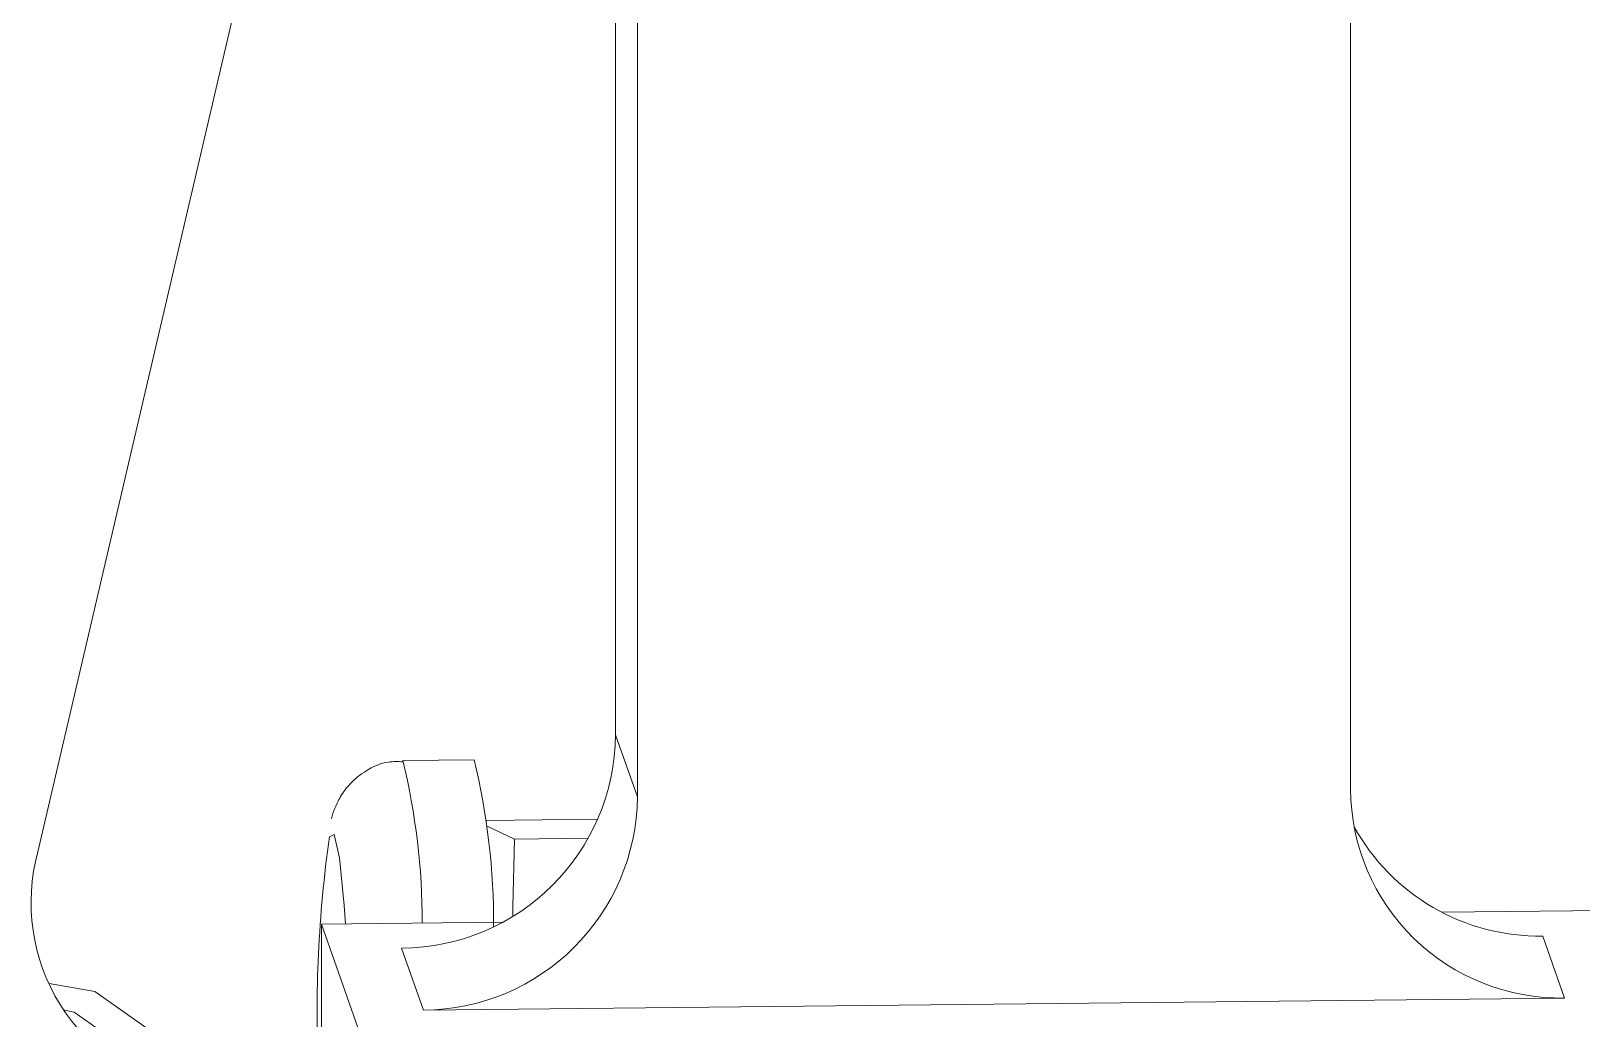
# Model space of a CAD drawing. Header units: millimetres. Extents: x 0 to 1189, y 0 to 841.
# Drawn here: x 467.081 to 471.422, y 444.54 to 447.305 of the extents above; entities that cross this region are included whole.
import ezdxf

# ---------------------------------------------------------------- set-up
doc = ezdxf.new("R2010")
doc.units = ezdxf.units.MM
doc.layers.get('0').update_dxf_attribs({"lineweight": 18})

msp = doc.modelspace()

# ---------------------------------------------------------------- linework, layer by layer
at = {"color": 7, "linetype": 'Continuous', "lineweight": 15}
for p, q in [((467.7432, 447.7634), (467.1001, 445.0082)), ((468.7169, 447.6842), (468.7169, 445.3354)), ((468.778, 447.6856), (468.778, 445.1621)), ((470.7743, 447.7069), (470.7743, 445.1833)), ((468.7169, 445.3354), (468.778, 445.1621)), ((468.321, 445.2658), (468.1213, 445.2636)), ((468.6673, 445.0994), (468.3558, 445.0961)), ((468.3573, 445.0798), (468.4338, 445.0438)), ((468.6407, 445.046), (468.4338, 445.0438)), ((467.894, 444.8054), (468.4, 444.8108)), ((467.894, 444.8054), (467.894, 444.3958)), ((468.0284, 444.4241), (467.894, 444.8054)), ((471.0301, 444.8387), (471.4873, 444.8436)), ((471.3121, 444.7721), (471.3732, 444.5988)), ((468.1792, 444.5649), (468.1181, 444.7382)), ((467.1316, 444.6391), (467.2592, 444.6172)), ((467.2592, 444.6172), (467.9561, 444.1264)), ((468.1792, 444.5649), (471.3732, 444.5988)), ((467.171, 444.5657), (467.2016, 444.5595)), ((467.2016, 444.5595), (467.5183, 444.3364))]:
    msp.add_line(p, q, dxfattribs=at)
at = {"color": 8, "linetype": 'Continuous', "lineweight": 15}
msp.add_line((468.3558, 445.0958), (468.6672, 445.0991), dxfattribs=at)
msp.add_lwpolyline([(467.961, 444.8061), (467.9574, 444.8576), (467.944, 444.9912), (467.9293, 445.0563), (467.9159, 445.0498)], dxfattribs=at)
at = {"color": 7, "linetype": 'Continuous', "lineweight": 15}
msp.add_lwpolyline([(468.4338, 445.0438), (468.4298, 444.8535), (468.4294, 444.8276)], dxfattribs=at)
for centre, radius, start, end in [((468.1146, 445.3406), 0.6024, 270.3313, 359.5125), ((466.4324, 444.807), 1.9434, 359.748, 13.6529), ((468.1757, 445.1673), 0.6024, 270.3331, 359.511), ((471.3619, 445.1863), 0.5876, 180.2877, 271.1026), ((471.3029, 445.3643), 0.5923, 208.7621, 270.8927), ((471.4734, 444.553), 3.592, 172.0509, 182.5667), ((467.6192, 444.8653), 0.5384, 164.6059, 259.2016)]:
    msp.add_arc(centre, radius, start, end, dxfattribs=at)
at = {"color": 8, "linetype": 'Continuous', "lineweight": 15}
msp.add_arc((466.2664, 444.8114), 1.9093, 359.9086, 13.6998, dxfattribs=at)
at = {"color": 7, "linetype": 'Continuous', "lineweight": 15}
msp.add_open_spline([(468.1211, 445.2601), (468.1078, 445.2606), (468.0713, 445.2618), (468.0192, 445.2379), (467.9742, 445.2016), (467.946, 445.1629), (467.9295, 445.1277), (467.9242, 445.11), (467.9215, 445.1005)], degree=3, knots=[0, 0, 0, 0, 0.0340592, 0.0934052, 0.1428331, 0.1872383, 0.2294112, 0.2772051, 0.2772051, 0.2772051, 0.2772051], dxfattribs=at)

doc.saveas('drawing.dxf')
